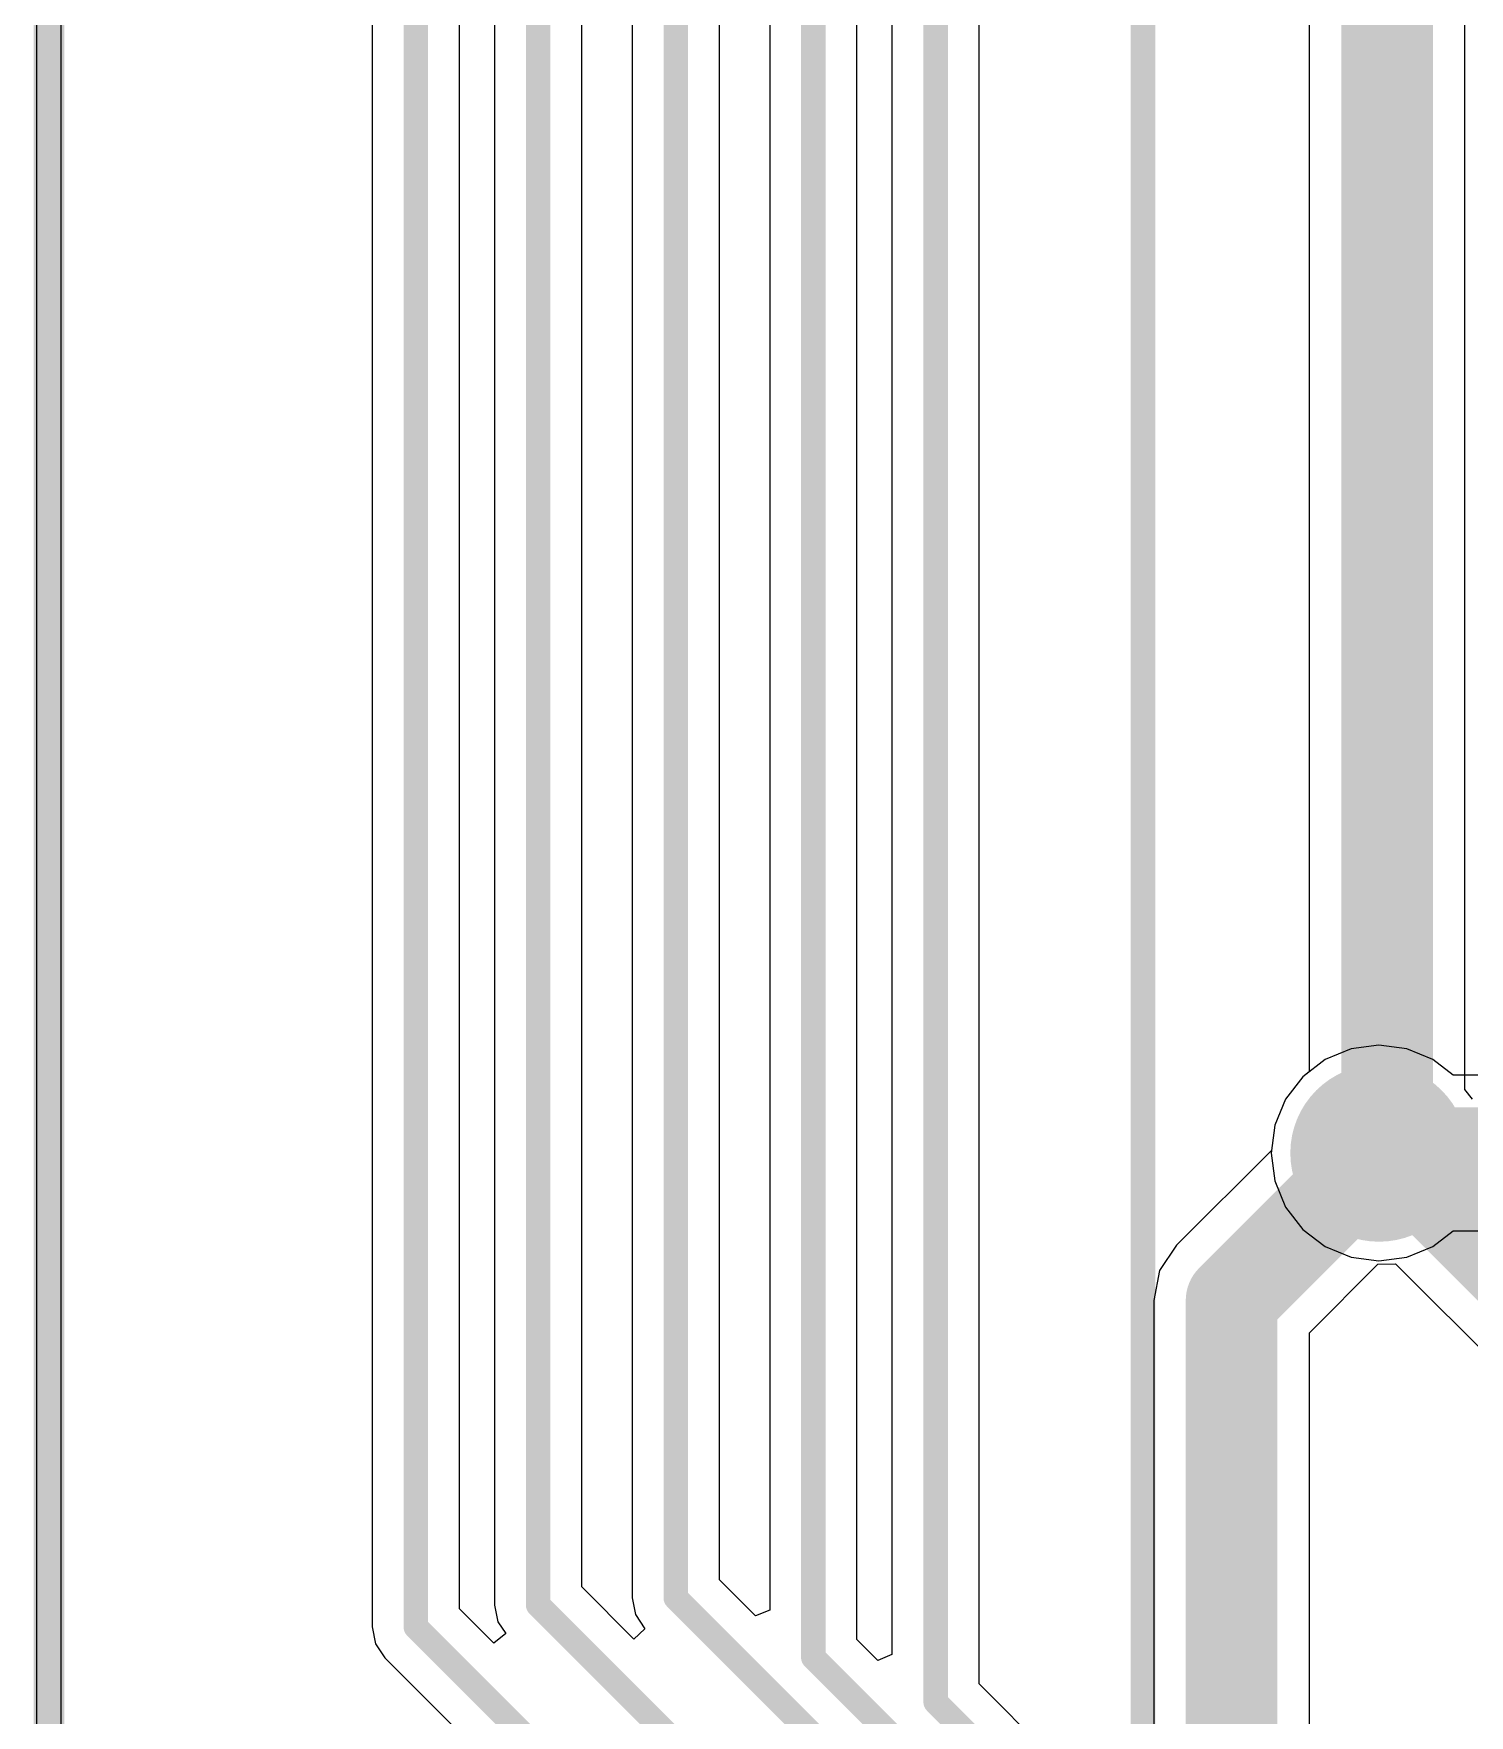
# Model space of a CAD drawing. Header units: millimetres. Extents: x 0.67 to 7.75, y 0.64 to 6.06.
# Drawn here: x 0.665 to 1.135, y 2.771 to 3.321 of the extents above; entities that cross this region are included whole.
import ezdxf

# ---------------------------------------------------------------- set-up
doc = ezdxf.new("R2010")
doc.units = ezdxf.units.MM
doc.header["$MEASUREMENT"] = 0
for name, color, linetype in [('BottomLayer', 5, 'Continuous'), ('BottomSolder', 6, 'Continuous'), ('MultiLayer', 9, 'Continuous'), ('TopLayer', 1, 'Continuous'), ('TopOverlay', 2, 'Continuous'), ('TopSolder', 216, 'Continuous'), ('ViaHoleLayer', 16, 'Continuous')]:
    doc.layers.add(name, color=color, linetype=linetype)

msp = doc.modelspace()

# ---------------------------------------------------------------- linework, layer by layer
at = {"layer": 'BottomLayer'}
for p, q in [((0.666, 0.641), (0.666, 6.05282)), ((0.97427, 2.78137), (0.97427, 4.95409)), ((0.93427, 2.79591), (0.93427, 4.77803)), ((0.94573, 4.77932), (0.94573, 2.79099)), ((0.90573, 4.63934), (0.90573, 2.80554)), ((0.88927, 2.81546), (0.88927, 4.63303)), ((0.86073, 4.50434), (0.86073, 2.80954)), ((0.84427, 2.81309), (0.84427, 4.49803)), ((0.81573, 4.38432), (0.81573, 2.80718)), ((0.77573, 4.38303), (0.77573, 2.8)), ((0.80427, 2.80591), (0.80427, 4.38303)), ((1.09586, 2.9891), (1.08735, 2.98557)), ((1.105, 2.9903), (1.09586, 2.9891)), ((1.11414, 2.9891), (1.105, 2.9903)), ((1.12265, 2.98557), (1.11414, 2.9891)), ((1.08735, 2.98557), (1.08004, 2.97996)), ((1.12927, 2.98049), (1.12265, 2.98557)), ((1.08004, 2.97996), (1.07443, 2.97265)), ((2.06224, 2.98049), (1.12927, 2.98049)), ((1.07443, 2.97265), (1.0709, 2.96414)), ((1.0709, 2.96414), (1.0697, 2.955)), ((1.0697, 2.955), (1.0709, 2.94586)), ((1.0709, 2.94586), (1.07443, 2.93735)), ((1.07443, 2.93735), (1.08004, 2.93004)), ((1.08004, 2.93004), (1.08735, 2.92443)), ((1.12265, 2.92443), (1.12927, 2.92951)), ((1.12927, 2.92951), (2.05161, 2.92951)), ((1.08735, 2.92443), (1.09586, 2.9209)), ((1.09586, 2.9209), (1.105, 2.9197)), ((1.105, 2.9197), (1.11414, 2.9209)), ((1.11414, 2.9209), (1.12265, 2.92443)), ((0.86131, 2.79606), (0.84427, 2.81309)), ((0.90111, 2.80362), (0.88927, 2.81546)), ((0.81549, 2.7947), (0.80427, 2.80591)), ((0.81573, 2.80718), (0.81573, 2.80718)), ((0.81573, 2.80718), (0.81681, 2.80172)), ((0.86073, 2.80954), (0.86073, 2.80954)), ((0.86073, 2.80954), (0.86181, 2.80408)), ((0.90573, 2.80554), (0.90111, 2.80362)), ((0.77573, 2.8), (0.77573, 2.8)), ((0.77573, 2.8), (0.77681, 2.79454)), ((0.81681, 2.80172), (0.81938, 2.79788)), ((0.86181, 2.80408), (0.86491, 2.79945)), ((0.77681, 2.79454), (0.77991, 2.78991)), ((0.81938, 2.79788), (0.81549, 2.7947)), ((0.86491, 2.79945), (0.86131, 2.79606)), ((0.94111, 2.78908), (0.93427, 2.79591)), ((0.77991, 2.78991), (1.01491, 2.55491)), ((0.94573, 2.79099), (0.94111, 2.78908)), ((1.01137, 2.74427), (0.97427, 2.78137))]:
    msp.add_line(p, q, dxfattribs=at)
for points, const_width in [([(0.96, 2.77546), (0.96, 4.96)], 0.008), ([(0.92, 2.79), (0.92, 4.81)], 0.008), ([(0.875, 2.80954), (0.875, 4.665)], 0.008), ([(0.83, 2.80718), (0.83, 4.53)], 0.008), ([(0.79, 2.8), (0.79, 4.415)], 0.008), ([(1.105, 2.955), (3.13, 2.955)], 0.03), ([(0.83, 2.80718), (1.03109, 2.60609)], 0.008), ([(0.875, 2.80954), (1.03954, 2.645)], 0.008), ([(0.79, 2.8), (1.025, 2.565)], 0.008), ([(0.92, 2.79), (1.02186, 2.68814)], 0.008), ([(0.96, 2.77546), (1.00546, 2.73)], 0.008)]:
    msp.add_lwpolyline(points, dxfattribs=dict(at, const_width=const_width))
for points, const_width in [([(1.0925, 2.955, 1), (1.1175, 2.955, 1)], 0.025), ([(1.0975, 2.955, 1), (1.1125, 2.955, 1)], 0.015), ([(0.828, 2.80718, 1), (0.832, 2.80718, 1)], 0.004), ([(0.828, 2.80718, 1), (0.832, 2.80718, 1)], 0.004), ([(0.873, 2.80954, 1), (0.877, 2.80954, 1)], 0.004), ([(0.873, 2.80954, 1), (0.877, 2.80954, 1)], 0.004), ([(0.788, 2.8, 1), (0.792, 2.8, 1)], 0.004), ([(0.788, 2.8, 1), (0.792, 2.8, 1)], 0.004), ([(0.918, 2.79, 1), (0.922, 2.79, 1)], 0.004), ([(0.918, 2.79, 1), (0.922, 2.79, 1)], 0.004), ([(0.958, 2.77546, 1), (0.962, 2.77546, 1)], 0.004), ([(0.958, 2.77546, 1), (0.962, 2.77546, 1)], 0.004)]:
    msp.add_lwpolyline(points, format="xyb", close=True, dxfattribs=dict(at, const_width=const_width))
at = {"layer": 'BottomSolder', "const_width": 0.029}
msp.add_lwpolyline([(1.0905, 2.955, 1), (1.1195, 2.955, 1)], format="xyb", close=True, dxfattribs=at)
at = {"layer": 'MultiLayer', "const_width": 0.025}
msp.add_lwpolyline([(1.0925, 2.955, 1), (1.1175, 2.955, 1)], format="xyb", close=True, dxfattribs=at)
at = {"layer": 'TopLayer'}
for p, q in [((0.674, 0.657), (0.674, 6.04)), ((1.13313, 2.97583), (1.13313, 5.22708)), ((1.08215, 4.61047), (1.08215, 2.98158)), ((1.08215, 2.98158), (1.08004, 2.97996)), ((1.08004, 2.97996), (1.07443, 2.97265)), ((1.13557, 2.97265), (1.13313, 2.97583)), ((1.07443, 2.97265), (1.0709, 2.96414)), ((1.0709, 2.96414), (1.06981, 2.95586)), ((1.06981, 2.95586), (1.03877, 2.92482)), ((1.03877, 2.92482), (1.03325, 2.91655)), ((1.03325, 2.91655), (1.03131, 2.9068)), ((1.08229, 2.89624), (1.10467, 2.91862)), ((1.10467, 2.91862), (1.11044, 2.91879)), ((1.11044, 2.91879), (1.1448, 2.88443)), ((1.03131, 2.9068), (1.03131, 2.59204)), ((1.08229, 2.5897), (1.08229, 2.89624))]:
    msp.add_line(p, q, dxfattribs=at)
at = {"layer": 'TopLayer', "const_width": 0.03}
for points in [[(1.10764, 2.95764), (1.10764, 5.23764)], [(1.0568, 2.9068), (1.105, 2.955)], [(1.10764, 2.95764), (1.18039, 2.88489)], [(1.0568, 1.78195), (1.0568, 2.9068)]]:
    msp.add_lwpolyline(points, dxfattribs=at)
at = {"layer": 'TopLayer'}
for points, const_width in [([(1.0925, 2.955, 1), (1.1175, 2.955, 1)], 0.025), ([(1.0975, 2.955, 1), (1.1125, 2.955, 1)], 0.015), ([(1.10014, 2.95764, 1), (1.11514, 2.95764, 1)], 0.015), ([(1.10014, 2.95764, 1), (1.11514, 2.95764, 1)], 0.015), ([(1.0493, 2.9068, 1), (1.0643, 2.9068, 1)], 0.015), ([(1.0493, 2.9068, 1), (1.0643, 2.9068, 1)], 0.015)]:
    msp.add_lwpolyline(points, format="xyb", close=True, dxfattribs=dict(at, const_width=const_width))
at = {"layer": 'TopOverlay'}
for points, const_width in [([(0.67, 0.65), (0.67, 6.05)], 0.01), ([(1.0278, 2.71989), (1.0278, 4.12489)], 0.008)]:
    msp.add_lwpolyline(points, dxfattribs=dict(at, const_width=const_width))
at = {"layer": 'TopSolder', "const_width": 0.029}
msp.add_lwpolyline([(1.0905, 2.955, 1), (1.1195, 2.955, 1)], format="xyb", close=True, dxfattribs=at)
at = {"layer": 'ViaHoleLayer', "const_width": 0.014}
msp.add_lwpolyline([(1.098, 2.955, 1), (1.112, 2.955, 1)], format="xyb", close=True, dxfattribs=at)

doc.saveas('drawing.dxf')
